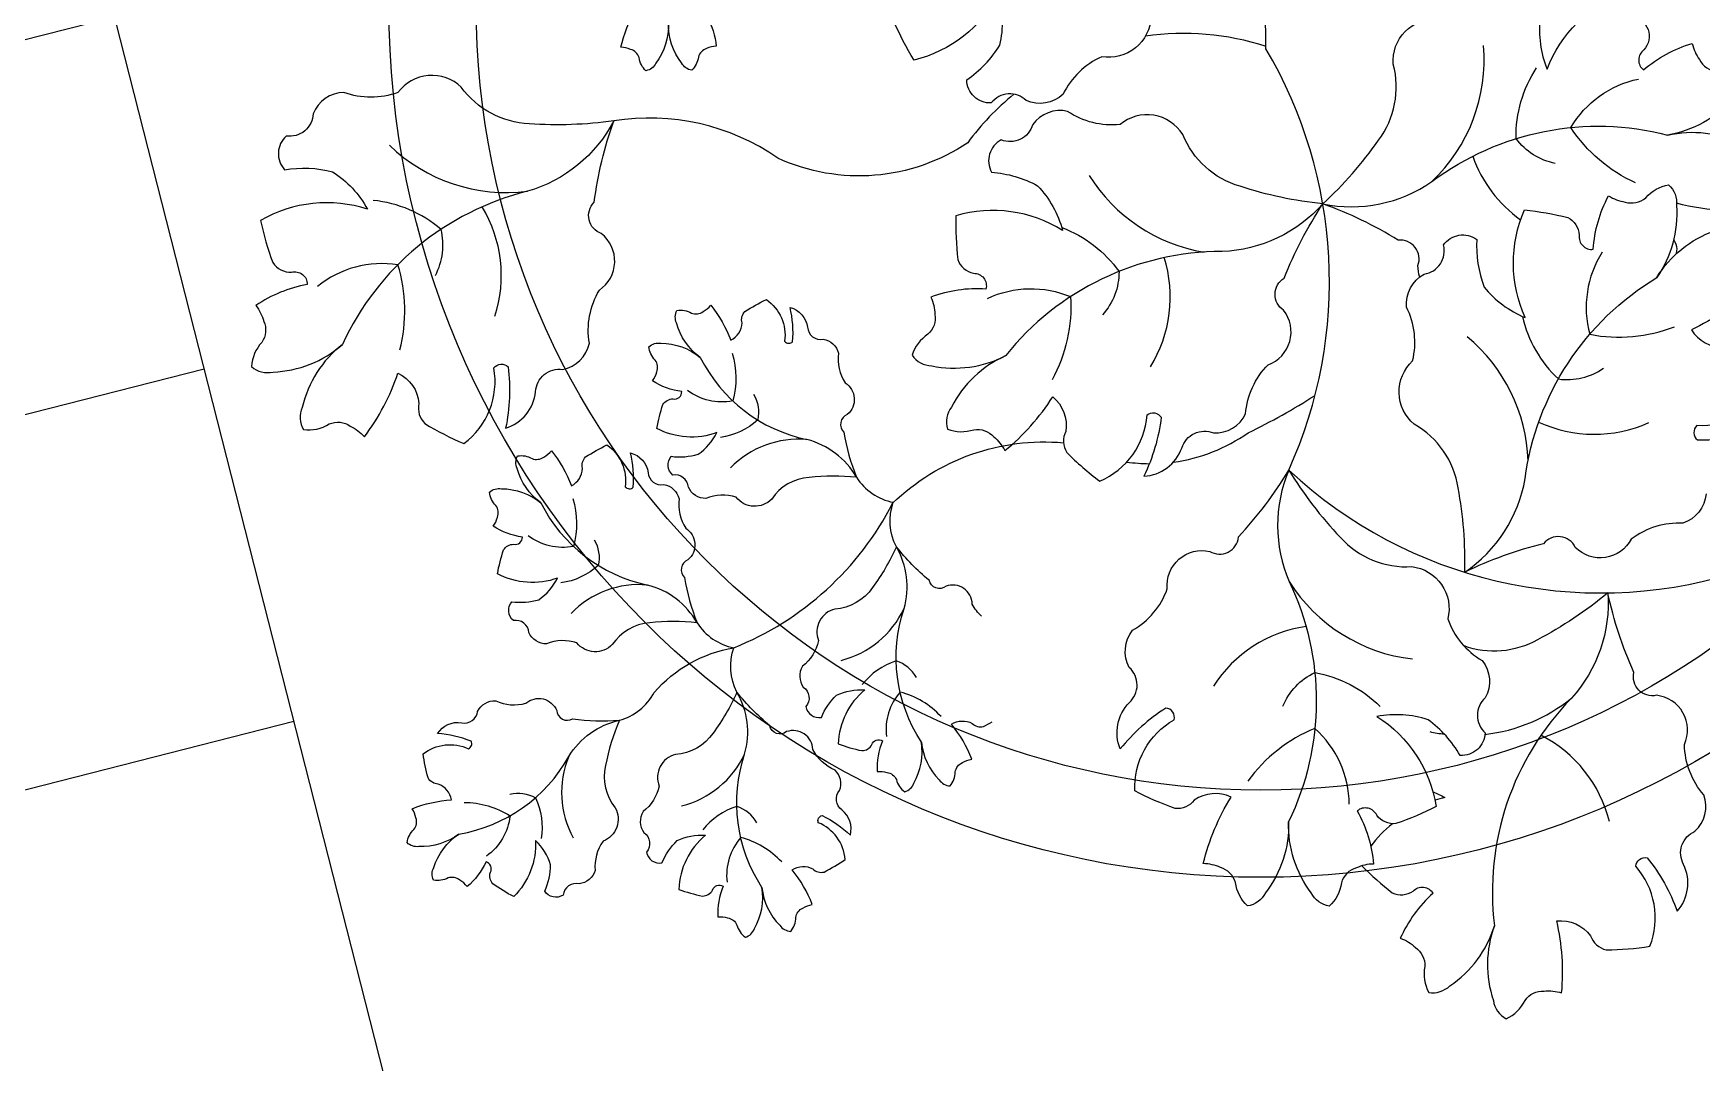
# Model space of a CAD drawing. Header units: millimetres. Extents: x 290.7 to 367.8, y 729.2 to 750.9.
# Drawn here: x 334.6621 to 335.1212, y 743.7769 to 744.0601 of the extents above; entities that cross this region are included whole.
import ezdxf

# ---------------------------------------------------------------- set-up
doc = ezdxf.new("R2010")
doc.units = ezdxf.units.MM
for name, color, linetype in [('LAYOUT', 4, 'Continuous'), ('VEGET', 64, 'Continuous'), ('VEGET-I', 62, 'Continuous')]:
    doc.layers.add(name, color=color, linetype=linetype)

# ---------------------------------------------------------------- blocks, each defined once
blk = doc.blocks.new('VEGET-06')
at = {"layer": 'VEGET'}
for points in [[(-0.03180777200365092, -0.00902002369643462, -0.4530091558014004), (-0.04592417182248276, -0.02050973958513591, 0.1775881189196833), (-0.05703467342145441, -0.03129973477700254, -0.3028472262875391), (-0.06759962357898264, -0.03303684821635322, 0.4445358973400543), (-0.07761720585498733, -0.03377535774879803, -0.4200628682774251), (-0.08465688942645855, -0.02718520995023255, 0.1027662192553072), (-0.07515677379599506, -0.01720025040542961, 0.1249756271620594), (-0.0754177802094338, -0.002509163923602564, -0.2129696122085123), (-0.09973311017424003, -0.02151126336596576, -0.03433418913963757), (-0.1055819926720352, -0.01037878731658992, -0.2633611240476315)], [(-0.159208738946333, -0.009039935299758994, -0.105188829234163), (-0.156458960906428, -0.01752961190629243, 0.1018354407082667), (-0.1592242628284772, -0.01818646435551141, 0.2548810045278109), (-0.1616011657037317, -0.02060463457338724, -0.1744881383592944), (-0.163491156536069, -0.02439295200951364, -0.2361518438993939), (-0.1663985836577506, -0.02231055300502494, -0.172045804718615), (-0.1702008392702039, -0.01093974890514371, -0.1720458047186181), (-0.1737588868773834, -0.02238931792958088, -0.2361518438993874), (-0.1766210844561948, -0.02453345950644792, -0.174488138359288), (-0.1785917131352965, -0.0207864557764923, 0.2548810045278096), (-0.1810198209529403, -0.01841970549247307, 0.1018354407082642), (-0.1837985463534242, -0.01782218142698611, -0.08115707204633878), (-0.1794717012997431, -0.007095593586857518, 0.2683901017028241)], [(0.0452095349652053, -0.08366987342816756, -0.08379440785387525), (0.04471479866049943, -0.08035951947462294, 0.5541101838924969), (0.03906269151126285, -0.07310609099840804, 0.05360560279891149), (0.01743996615818322, -0.06269995545218698, 0.05303807838268959), (0.03340641289229307, -0.04444368127611042, 0.2299676780149515), (0.03764477073703087, -0.02269598158010488, -0.453009155801419), (0.05031626356463281, -0.009630011100716374, 0.1775881189196565), (0.06008466339196428, 0.002388541509086295, -0.3028472262875298), (0.07037298082237076, 0.005352704018708465, 0.4445358973400413), (0.08023482200409315, 0.007260959633796027, -0.4200628682774436), (0.08799880519781578, 0.001541889975105626, 0.1027662192553072), (0.07973526525181374, -0.009488319527180877, 0.1249756271620583), (0.08171741236907426, -0.0240474142507523, -0.2129696122085104), (0.1036364160969034, -0.002324791708934626, -0.03433418913963267), (0.1107505311629522, -0.01269449837257408, -0.263361124047625), (0.1094832869802369, -0.0185695007701181, 0.4961733732722903), (0.1093563893981182, -0.02430175970845383, -0.105188829234163), (0.1233611684807299, -0.01669865950389315, 0.1018354407082667), (0.1254184359496522, -0.02133845419311875, 0.2548810045278109), (0.130440751469675, -0.02472052202063857, -0.1744881383592944)], [(0.1350041043409709, -0.03258474588270222, -0.172045804718615), (0.11628554972875, -0.04297751424403984, -0.1720458047186181), (0.1375489101727476, -0.04548019752638233, -0.2361518438993874)], [(0.1328137595503902, -0.06459835759643795, -0.05521114289692754), (0.118866479975039, -0.0625242699350812, 0.2683901017028241)], [(0.1401747235745532, -0.0871441877160759, -0.08115707204633917), (0.1230916638135842, -0.09875312918560031, 0.2683901017028146), (0.1324260912935804, -0.1037755777038827, -0.263361124047613)], [(0.1452861659589857, -0.1152949071639311, -0.2816703646801013), (0.1246846916527851, -0.1262492984377417, 0.4476480907887236), (0.1248234687736396, -0.1303490955704145, 0.08047336285184782), (0.142219008054286, -0.1276722919160491, -0.2990547326261498)], [(0.1272999156451142, -0.1458022557546519, -0.302847226287535), (0.1206891184248553, -0.1542244345134343, 0.1775881189196651), (0.1058818686553709, -0.1587645442351562, -0.5077713489282355), (0.08981680355344057, -0.1611301392526734, 0.5541101838924959), (0.08067956415862376, -0.1600960231432191, 0.05360560279891149), (0.05811833088452811, -0.1682704137537074, 0.05303807838268965), (0.05623906916987664, -0.1440901047500347, 0.2299676780149539), (0.04366123290436352, -0.1258493768543154, -0.4530091558014004), (0.0431866236636127, -0.1076542934217839, 0.1775881189196833), (0.04142996640631758, -0.09226659062696552, -0.3028472262875391), (0.04650786512480565, -0.08284052678583986, 0.4445358973400543), (0.05204208367339369, -0.07445781982194433, -0.4200628682774251), (0.06155994268929277, -0.07290941659706007, 0.1027662192553072), (0.06366285497985302, -0.08653033337977778, 0.1249756271620594), (0.07545422835165017, -0.09529729752771665, -0.2129696122085123), (0.07526126599483884, -0.06443829851537597, -0.03433418913963757), (0.0876482331652495, -0.06660728302018537, -0.2633611240476315), (0.09096052594546489, -0.07162228825726036, 0.4961733732723008), (0.09496843427819712, -0.07572247926853137, -0.1051888292341653), (0.09933055371807953, -0.06039561123016313, 0.1018354407082685), (0.1040854535372508, -0.06217070894761356, 0.2548810045278082), (0.1100154352766491, -0.0609470453733385, -0.1744881383592801), (0.1165854491916338, -0.05720690341430679, -0.2361518438994192), (0.1188276482824255, -0.06318648912602498, -0.1720458047186142), (0.1131621084435794, -0.08383341575730707, -0.1720458047186181), (0.1298236260919889, -0.07038768220964275, -0.2361518438993757)], [(0.1180316714401739, -0.07298255465575298, -0.1165430605391474), (0.1189120270256536, -0.07564684157437362, -0.004008262913707361), (0.1186909304041412, -0.07709991260509419, -0.2816703646801006)], [(-0.08041901856626321, -0.1808838128817021, -0.08789902130899625), (-0.08306727287225524, -0.1773772046394111, 0.5077713489282268), (-0.09059041302999571, -0.1722690592645773, -0.5541101838924969), (-0.09544927220902277, -0.170563466820103, -0.05360560279891149), (-0.1048319058357281, -0.160943360500748, -0.05303807838268959), (-0.1116727392795154, -0.1726765811239268, -0.2299676780149515), (-0.1224599624349745, -0.1788076697387639, 0.453009155801419), (-0.1271338481279622, -0.1878656044331635, -0.1775881189196565), (-0.1317698887367849, -0.1951956449904317, 0.3028472262875298), (-0.1315070780126968, -0.201185694823117, -0.4445358973400413), (-0.1307599074980432, -0.2067609208715613, 0.4200628682774436), (-0.1263385718263104, -0.2098613360917945, -0.1027662192553072), (-0.1219585660721405, -0.2035064658510803, -0.1249756271620583), (-0.1138768554522995, -0.2019601848426635, 0.2129696122085104), (-0.1214952531969589, -0.2174716650073671, 0.03433418913963267), (-0.1147213483718046, -0.2193971187126769, 0.263361124047625), (-0.1118290722688267, -0.2176759387480756, -0.4961733732722903), (-0.108809043377204, -0.2165855293145418, 0.105188829234163), (-0.1103452882741758, -0.2253761970803483, -0.1018354407082667), (-0.1075153241233098, -0.2256401151830811, -0.2548810045278109), (-0.1048237795435858, -0.2277023475308946, 0.1744881383592944), (-0.1024228718518865, -0.2311893314137254, 0.2361518438993939), (-0.09983502388531829, -0.2287210200509264, 0.172045804718615), (-0.09765930698452063, -0.2169304055805998, 0.1720458047186181), (-0.0925359538794348, -0.2277703127103168, 0.2361518438993874), (-0.08940217688845298, -0.2294933797004832, 0.174488138359288), (-0.08797458305797345, -0.225507731673078, -0.2548810045278096), (-0.08590109169013882, -0.2228248511262532, -0.1018354407082642), (-0.08323315142943688, -0.2218448283584298, 0.08115707204633878), (-0.08901671007585943, -0.2118282558810831, -0.2683901017028241), (-0.08308637612314218, -0.2115710680014224, 0.2633611240475965), (-0.0798497096550852, -0.2124939502804608, 0.01359188383691224), (-0.0773934528558824, -0.2111695015338118, 0.2816703646801006)], [(0.110443480398823, -0.2500769395920335, -0.08047336285184804), (0.1190656674545041, -0.2654206013142346, 0.299054732626132), (0.1208792720443803, -0.2519976869525911, -0.4445358973400594), (0.1241346485755486, -0.2424950623348154, 0.3028472262875131), (0.1266866554707908, -0.2320968415380209, -0.1775881189196616), (0.1211275466148525, -0.2176412699218915, 0.5077713489282268), (0.1130810039103869, -0.2035368200204815, -0.5541101838924969), (0.106631359018281, -0.1969823848311023, -0.05360560279891149), (0.09915043431058557, -0.1741818218069406, -0.05303807838268959), (0.07895813857810996, -0.1876164844806896, -0.2180849490682808), (0.05791312001393667, -0.1893798994057256, 0.453009155801419)], [(0.04903315903927297, -0.2311968332955727, -0.03141369572532032), (0.05240303217278086, -0.2328358022864361, 0.01899843887319681), (0.04963574373033541, -0.2336217109934218, 0.03433418913963267)], [(0.03737194703078384, -0.240326486787457, 0.05910347658363043), (0.0311819335111565, -0.2467511288691577, 0.03433418913963267)], [(0.02865797092382483, -0.2523958899757623, 0.03174146131471042), (0.03734107237496254, -0.2601295388002454, 0.263361124047625), (0.04333151823597881, -0.2596436176379058, -0.4961733732722903), (0.04903092112342122, -0.2602694788518294, 0.105188829234163), (0.03965704384366031, -0.2731563479292021, -0.1018354407082667), (0.04398700900753116, -0.2758042614241099, -0.2548810045278109), (0.04668130472372045, -0.2812266969070203, 0.1744881383592944), (0.04778954627887178, -0.2887050353168696, 0.2361518438993939), (0.05387923783038673, -0.2867818715552719, 0.172045804718615), (0.06663680628558666, -0.2695877339469464, 0.1720458047186181), (0.06632964515721973, -0.2909956664259203, 0.2361518438993874), (0.06999963000768528, -0.2962219570075746, 0.174488138359288), (0.07542186471377388, -0.290953834428433, -0.2548810045278096), (0.08085554124970518, -0.2882822814576906, -0.1018354407082642), (0.08590364059444067, -0.2888083396317915, 0.08115707204633878), (0.0845049971984837, -0.2682014900547536, -0.2683901017028241), (0.09421562607021006, -0.2724512209184322, 0.2633611240475965), (0.09867963967191962, -0.2764754156892586, 0.03433418913963283), (0.111214731911196, -0.275468980387954, 0.2816703646801006), (0.1071307850867411, -0.2524963703903094, -0.447648090788793), (0.110443480398823, -0.2500769395920335, -0.08047336285184804)]]:
    blk.add_lwpolyline(points, format="xyb", dxfattribs=at)
for points in [[(-0.274787563314975, -0.1274027691629511, 0.1744881383592826), (-0.2674056470320343, -0.1257714945973314, -0.2548810045278165), (-0.2613789213604969, -0.126355115752399, -0.1018354407082663), (-0.2573610733415288, -0.1294562351459927, 0.08115707204633889), (-0.2477186019119992, -0.1111909347769746, -0.268390101702822), (-0.2416917790259197, -0.1199106785460264, 0.2633611240476109), (-0.2400096538265899, -0.1256806019253771, 0.034334189139633), (-0.2288171031791748, -0.1314136865635041, 0.2816703646800977), (-0.2202154021420784, -0.1097242842887249, -0.4476480907887908), (-0.2161255100036934, -0.1094074595505647, -0.0804733628518486), (-0.2168562999278958, -0.126992567191837, 0.2990547326261485), (-0.2082575332929233, -0.1165271477580188, -0.4445358973400563), (-0.2004930192847354, -0.110154575812353, 0.3028472262875256), (-0.1928560732569524, -0.1026503909598206, -0.1775881189196615), (-0.1899863843295844, -0.08743092554603749, 0.5077713489282397), (-0.1894173078052859, -0.07120260128178657, -0.5541101838924329), (-0.1914585365901749, -0.06223644687012353, -0.0536056027989116), (-0.1858370566398975, -0.03890773340646181, -0.05303807838268965), (-0.2100766056391326, -0.0397221242333563, -0.229967678014949), (-0.2295998995619835, -0.0292451440534709, 0.4530091558014059), (-0.2477353524535078, -0.03079164444710081, -0.1775881189196614), (-0.2632229513244813, -0.03075261582882582, 0.3028472262875249), (-0.2720276155250803, -0.03684471097310293, -0.4445358973400437), (-0.2797447463844094, -0.04327458206714763, 0.420062868277418), (-0.2802278834000322, -0.05290545800952806, -0.1027662192553043), (-0.2664577622203517, -0.05348457526916039, -0.1249756271620578), (-0.2564370073803746, -0.06423076616647538, 0.2129696122085104), (-0.2871269924817152, -0.06746184477809081, 0.03433418913963278), (-0.2835974414102367, -0.07953179584247749, 0.2633611240475967), (-0.2782459852247268, -0.08226739041850006, -0.4961733732722993), (-0.2737265413513832, -0.08579577852189235, 0.1051888292341508), (-0.2884749920647502, -0.0918310226286918, -0.1018354407082692), (-0.2861834388001094, -0.09635968996381106, -0.2548810045278139), (-0.2867418038612461, -0.1023888080113453, 0.1744881383592873), (-0.2897301274932271, -0.1093331342268495, 0.2361518438993992), (-0.2835387365842932, -0.1108982478518969, 0.1720458047186156), (-0.2636476291132421, -0.1029775304249094, 0.1720458047186174), (-0.2751623156397294, -0.1210276250279811, 0.2361518438993921)], [(-0.09469732504954553, -0.1091055623835553, 0.1720458047186142), (-0.07348576275531116, -0.1061963449594163, 0.1720458047186181), (-0.08900019878791365, -0.1209508763167095, 0.2361518438993757), (-0.0901682498262586, -0.1272292964060595, 0.1744881383592802), (-0.08261063444790029, -0.1274195449529474, -0.2548810045278265), (-0.07690070405591332, -0.1294341741722489, -0.1018354407082649), (-0.07374570446719986, -0.1334098529560626, 0.08115707204633917), (-0.05999692426046721, -0.1179965633763933, -0.2683901017028146), (-0.0562418531377471, -0.1279089781357472, 0.263361124047613), (-0.0559954099374611, -0.1339140448913145, 0.034334189139631), (-0.04650831243170828, -0.1421685243042896, 0.2816703646801013), (-0.03294706585091234, -0.1231813701482896, -0.4476480907887236), (-0.02890086661183311, -0.1238565496325839, -0.08047336285184782), (-0.03383560973816202, -0.1407508793010157, 0.2990547326261498), (-0.02297411859553833, -0.1326581787797325, -0.4445358973400735), (-0.01390587180470426, -0.1283379645342828, 0.302847226287535), (-0.004689550893985484, -0.1228886376214531, -0.1775881189196651), (0.001753010558745771, -0.1088045812473482, 0.5077713489282355), (0.006204769005975663, -0.09318842924873749, -0.5541101838924959), (0.006377735507589577, -0.08399448436771184, -0.05360560279891149), (0.01743996615818233, -0.06269995545218787, -0.05303807838268965), (-0.006285129792717115, -0.05766619043721732, -0.2299676780149539), (-0.02271904165060334, -0.04280507808534484, 0.4530091558014004), (-0.04069478236801238, -0.03994867112752232, -0.1775881189196833), (-0.05571926998972998, -0.03618941405649156, 0.3028472262875391), (-0.06572980097090309, -0.03998744043965541, -0.4445358973400543), (-0.0747658206585955, -0.04437466042384575, 0.4200628682774251), (-0.07754891750506232, -0.05360729627372951, -0.1027662192553072), (-0.06432136428369084, -0.05747814241886662, -0.1249756271620594), (-0.0571762859219529, -0.07031730133092129, 0.2129696122085123), (-0.08774352591520174, -0.06607950783547256, 0.03433418913963757), (-0.08721755544309229, -0.07864393398732705, 0.2633611240476315), (-0.08268018924720799, -0.08258523694373654, -0.4961733732723008), (-0.07914095328453197, -0.08709619076005737, 0.1051888292341653), (-0.09490747804966837, -0.08941085417050498, -0.1018354407082685), (-0.09377121100005326, -0.09435746325034966, -0.2548810045278082), (-0.09576189888408049, -0.1000757844831055, 0.1744881383592801), (-0.1003312628075088, -0.1060986291641575, 0.2361518438994192)], [(-0.1345719074660705, -0.1021866310152761, 0.08047336285184804), (-0.1353190279155951, -0.09235882844735865, -0.299054732626132), (-0.130305332918895, -0.09805067415116486, 0.4445358973400594), (-0.12583723956197, -0.1014679173416653, -0.3028472262875131), (-0.121418783954133, -0.1055209429419186, 0.1775881189196616), (-0.1195200719186795, -0.1139836410757473, -0.5077713489282268), (-0.1188895452634524, -0.1230552023052445, 0.5541101838924969), (-0.1198595617783917, -0.1281125361946565, 0.05360560279891149), (-0.1162648340103685, -0.1410608253342494, 0.05303807838268959), (-0.1298466366430544, -0.141071103688633, 0.2299676780149515), (-0.1405717877313313, -0.1473101392825562, -0.453009155801419), (-0.150751388746392, -0.1467933109035231, 0.1775881189196565), (-0.1594185798819572, -0.1471129433759026, -0.3028472262875298), (-0.1644634210071159, -0.1438726741746379, 0.4445358973400413), (-0.1689060971710044, -0.1404224513163239, -0.4200628682774436), (-0.1693616729900027, -0.1350416303442836, 0.1027662192553072), (-0.1616660868801096, -0.1344527495345433, 0.1249756271620583), (-0.1562643963378738, -0.1282457558350316, -0.2129696122085104), (-0.1735027804392937, -0.1270275133846903, -0.03433418913963267), (-0.1717594734245855, -0.1202044613400384, -0.263361124047625), (-0.1688170238567528, -0.1185705359845954, 0.4961733732722903), (-0.1663554699796306, -0.1165089056227204, -0.105188829234163), (-0.1747257758813001, -0.1134147389716258, 0.1018354407082667), (-0.1735303380917417, -0.1108361195054348, 0.2548810045278109), (-0.173958763622184, -0.1074725401551166, -0.1744881383592944), (-0.1757647608664934, -0.1036434686884649, -0.2361518438993939), (-0.172329719651386, -0.1026484762602085, -0.172045804718615), (-0.161044970880412, -0.1066990044722269, -0.1720458047186181), (-0.1678364533061307, -0.09681831117259065, -0.2361518438993874), (-0.1677492944544943, -0.09324312986021255, -0.174488138359288), (-0.1635864932572817, -0.09401416846863508, 0.2548810045278096), (-0.1602247384616264, -0.09357165386447441, 0.1018354407082642), (-0.158035697291262, -0.0917587973851619, -0.08115707204633878), (-0.1522878992484769, -0.1017959330557572, 0.2683901017028241), (-0.1490825281437838, -0.09679987436140536, -0.2633611240475965), (-0.1482520352183636, -0.09353827919535185, -0.03433418913963283), (-0.1420981359414233, -0.09011443891857951, -0.2816703646801006), (-0.1368669884127494, -0.1020879525773175, 0.447648090788793)], [(-0.180271644446953, -0.1438686348093325, 0.08047336285184804), (-0.1810187648964776, -0.1340408322414159, -0.299054732626132), (-0.1760050698997775, -0.139732677945223, 0.4445358973400594), (-0.1715369765428525, -0.1431499211357234, -0.3028472262875131), (-0.1671185209350119, -0.1472029467359768, 0.1775881189196616), (-0.1652198088995602, -0.1556656448698064, -0.5077713489282268), (-0.1645892822443313, -0.1647372060993026, 0.5541101838924969), (-0.1655592987592724, -0.1697945399887146, 0.05360560279891149), (-0.1619645709912492, -0.1827428291283058, 0.05303807838268959), (-0.1755463736239369, -0.182753107482692, 0.2299676780149515), (-0.1862715247122138, -0.1889921430766144, -0.453009155801419), (-0.196451125727271, -0.1884753146975813, 0.1775881189196565), (-0.2051183168628397, -0.1887949471699599, -0.3028472262875298), (-0.2101631579879966, -0.1855546779686961, 0.4445358973400413), (-0.2146058341518851, -0.1821044551103812, -0.4200628682774436), (-0.2150614099708852, -0.1767236341383418, 0.1027662192553072), (-0.2073658238609921, -0.1761347533286006, 0.1249756271620583), (-0.2019641333187563, -0.1699277596290889, -0.2129696122085104), (-0.2192025174201744, -0.1687095171787476, -0.03433418913963267), (-0.2174592104054645, -0.1618864651340957, -0.263361124047625), (-0.2145167608376335, -0.1602525397786536, 0.4961733732722903), (-0.2120552069605131, -0.1581909094167777, -0.105188829234163), (-0.2204255128621808, -0.1550967427656831, 0.1018354407082667), (-0.2192300750726224, -0.1525181232994921, 0.2548810045278109), (-0.2196585006030647, -0.1491545439491748, -0.1744881383592944), (-0.2214644978473741, -0.145325472482523, -0.2361518438993939), (-0.2180294566322667, -0.1443304800542666, -0.172045804718615), (-0.2067447078612927, -0.1483810082662842, -0.1720458047186181), (-0.2135361902870132, -0.1385003149666488, -0.2361518438993874), (-0.213449031435375, -0.1349251336542698, -0.174488138359288), (-0.2092862302381606, -0.1356961722626924, 0.2548810045278096), (-0.2059244754425054, -0.1352536576585317, 0.1018354407082642), (-0.2037354342721409, -0.1334408011792201, -0.08115707204633878), (-0.1979876362293576, -0.1434779368498154, 0.2683901017028241), (-0.1947822651246645, -0.1384818781554635, -0.2633611240475965), (-0.1939517721992425, -0.13522028298941, -0.03433418913963283), (-0.187797872922304, -0.1317964427126377, -0.2816703646801006), (-0.1825667253936283, -0.1437699563713748, 0.447648090788793)], [(-0.004166598709208102, -0.2639100467615085, -0.1744881383592826), (-0.007595902225254747, -0.2571725678478769, 0.2548810045278165), (-0.01187497762468226, -0.2528886969699675, 0.1018354407082663), (-0.01682229434475602, -0.2517555149598083, -0.08115707204633889), (-0.008840655682060827, -0.2327057932532339, 0.268390101702822), (-0.01940353850987364, -0.233590118908185, -0.2633611240476109), (-0.02492833368976655, -0.2359561703045019, -0.034334189139633), (-0.03646594098214173, -0.230953664189582, -0.2816703646800977), (-0.02517865282347742, -0.2105326809176615, 0.4476480907887908), (-0.02753196388752777, -0.2071726924274797, 0.0804733628518486), (-0.04064919777541753, -0.218907607842552, -0.2990547326261485), (-0.03802862854345967, -0.2056186497017132, 0.4445358973400563), (-0.03803913673604242, -0.195573887854664, -0.3028472262875256), (-0.03709463551563452, -0.1849088209361254, 0.1775881189196615), (-0.02716313349902144, -0.1730246924567131, -0.5077713489282397), (-0.01499105534047196, -0.1622765358790312, 0.5541101838924329), (-0.006769613510188677, -0.1581575027258166, 0.0536056027989116), (0.007676870725061846, -0.1389968920376985, 0.05303807838268965), (0.02244547167905431, -0.158235067470077, 0.229967678014949), (0.04293881631063279, -0.1666581871474362, -0.4530091558014059), (0.0532645126179041, -0.1816470600476299, 0.1775881189196614), (0.06313277141124374, -0.193583756006265, -0.3028472262875249), (0.0640206291645935, -0.2042536877559087, 0.4445358973400437), (0.06395678470939004, -0.2142982522000034, -0.420062868277418), (0.05682550185134971, -0.2207891687448358, 0.1027662192553043), (0.04763110354362077, -0.2105220048782996, 0.1249756271620578), (0.03296609429657948, -0.2096089604387315, -0.2129696122085104), (0.04996570321980265, -0.2353641220762057, -0.03433418913963278), (0.03840169590589504, -0.240305294437781, -0.2633611240475967), (0.03288954204433914, -0.2379099404354887, 0.4961733732722993), (0.02729360782257118, -0.2366607744264497, -0.1051888292341508), (0.03200101722852366, -0.2518851386679559, 0.1018354407082692), (0.02704775320045094, -0.2529920350791262, 0.2548810045278139), (0.02274599131443189, -0.2572531242179004, -0.1744881383592873), (0.01928096098484033, -0.2639722989835853, -0.2361518438993992), (0.01413925309217134, -0.2601847216585655, -0.1720458047186156), (0.007621299177486662, -0.2397908451818109, -0.1720458047186174), (0.0009951482533239187, -0.2601498246482121, -0.2361518438993921)], [(-0.2267659836803064, -0.2166918381919691, 0.08047336285184804), (-0.2363759506987533, -0.2145026771233329, -0.299054732626132), (-0.2294571280106679, -0.2113939575080019, 0.4445358973400594), (-0.2248725744060218, -0.2081346205331958, -0.3028472262875131), (-0.2196952693068885, -0.2051105044002997, 0.1775881189196616), (-0.2110493370932387, -0.2057962326663505, -0.5077713489282268), (-0.2021963071855017, -0.2078734058551301, 0.5541101838924969), (-0.1976511579349909, -0.2102939794232821, 0.05360560279891149), (-0.1842188130737759, -0.2106843265739524, 0.05303807838268959), (-0.1882207977746981, -0.2236631395725048, 0.2299676780149515), (-0.1854281547994345, -0.2357526216218444, -0.453009155801419), (-0.1889287813009686, -0.2453253434132634, 0.1775881189196565), (-0.1911835332624969, -0.2537002141997204, -0.3028472262875298), (-0.1957693697777279, -0.2575628389459661, 0.4445358973400413), (-0.2003779237316108, -0.2607881512910524, -0.4200628682774436), (-0.2056532186149811, -0.2596340076459649, 0.1027662192553072), (-0.2039426945385125, -0.2521078576629598, 0.1249756271620583), (-0.2082771736526885, -0.2451137657055558, -0.2129696122085104), (-0.2145329461997827, -0.2612231204702544, -0.03433418913963267), (-0.2205366113230189, -0.2575422016121998, -0.263361124047625), (-0.2212284869920511, -0.2542484151004478, 0.4961733732722903), (-0.2224710306716, -0.2512877306452266, -0.105188829234163), (-0.2278995624113902, -0.2583705924469522, 0.1018354407082667), (-0.2300100133755718, -0.2564668207726406, 0.2548810045278109), (-0.2333500571191758, -0.2558825928446726, -0.1744881383592944), (-0.2375417308342209, -0.2564769713518507, -0.2361518438993939), (-0.2374776808877472, -0.2529013013885946, -0.172045804718615), (-0.2302745902189871, -0.2433165312589578, -0.1720458047186181), (-0.2417204767520085, -0.2468864073203267, -0.2361518438993874), (-0.2451103869364539, -0.2457470974313205, -0.174488138359288), (-0.2431441406267547, -0.2419977921899727, 0.2548810045278096), (-0.2425739120507062, -0.238655329946047, 0.1018354407082642), (-0.2436592772769037, -0.236028481608991, -0.08115707204633878), (-0.2323722132784232, -0.2335019303815722, 0.2683901017028241), (-0.2361985405156366, -0.2289638441913429, -0.2633611240475965), (-0.2390692902456903, -0.2272069954460614, -0.03433418913963283), (-0.2405226133396825, -0.2203163488482431, -0.2816703646801006), (-0.2275381820104814, -0.2188553639544191, 0.447648090788793)], [(-0.1261425772806222, -0.238002269257553, -0.08047336285184804), (-0.1180244871262941, -0.2435915898357859, 0.299054732626132), (-0.1204217974306632, -0.2363952610258684, -0.4445358973400594), (-0.121127679079474, -0.2308146570830054, 0.3028472262875131), (-0.1224080194557766, -0.2249571409715845, -0.1775881189196616), (-0.1287670098531359, -0.2190592084334684, 0.5077713489282268), (-0.1362901500108782, -0.2139510630586354, -0.5541101838924969), (-0.1411490091899035, -0.2122454706141621, -0.05360560279891149), (-0.1505316428166088, -0.202625364294807, -0.05303807838268959), (-0.1573724762603961, -0.214358584917985, -0.2299676780149515), (-0.1681596994158552, -0.2204896735328212, 0.453009155801419), (-0.1728335851088429, -0.2295476082272199, -0.1775881189196565), (-0.1774696257176656, -0.236877648784489, 0.3028472262875298), (-0.1772068149935775, -0.2428676986171743, -0.4445358973400413), (-0.1764596444789239, -0.2484429246656195, 0.4200628682774436), (-0.1720383088071928, -0.2515433398858526, -0.1027662192553072), (-0.1676583030530212, -0.2451884696451376, -0.1249756271620583), (-0.1595765924331802, -0.2436421886367217, 0.2129696122085104), (-0.1671949901778413, -0.2591536688014244, 0.03433418913963267), (-0.1604210853526853, -0.2610791225067342, 0.263361124047625), (-0.1575288092497074, -0.2593579425421328, -0.4961733732722903), (-0.1545087803580847, -0.2582675331086, 0.105188829234163), (-0.1560450252550583, -0.2670582008744065, -0.1018354407082667), (-0.1532150611041905, -0.2673221189771393, -0.2548810045278109), (-0.1505235165244683, -0.2693843513249519, 0.1744881383592944), (-0.148122608832769, -0.2728713352077836, 0.2361518438993939), (-0.1455347608661972, -0.2704030238449846, 0.172045804718615), (-0.1433590439654031, -0.2586124093746571, 0.1720458047186181), (-0.1382356908603173, -0.269452316504375, 0.2361518438993874), (-0.1351019138693355, -0.2711753834945405, 0.174488138359288), (-0.1336743200388542, -0.2671897354671362, -0.2548810045278096), (-0.1316008286710177, -0.2645068549203113, -0.1018354407082642), (-0.1289328884103176, -0.2635268321524871, 0.08115707204633878), (-0.1347164470567401, -0.2535102596751413, -0.2683901017028241), (-0.1287861131040211, -0.2532530717954806, 0.2633611240475965), (-0.1255494466359677, -0.2541759540745181, 0.03433418913963283), (-0.1194947637156973, -0.250579570712504, 0.2816703646801006), (-0.1272117691178485, -0.2400354841505532, -0.447648090788793)]]:
    blk.add_lwpolyline(points, format="xyb", close=True, dxfattribs=at)
at = {"layer": 'VEGET-I'}
for points in [[(0.001147139703146394, -0.01754822715894022, 0.1141174530393284), (-0.03344627324557425, -0.01466908408356371, -0.2620553651360283)], [(0.08409515616209884, -0.05108564229990531, -0.1876286218963192), (0.07286044786140256, -0.0439975183666661, -0.1520058651265381), (0.07871026492858046, -0.02371657984353082)], [(0.1071231023707222, -0.05670558062956044, -0.1413864367129372), (0.08855142471662969, -0.04082583648923865, -0.210122964771746), (0.1079307333054489, -0.02691898760953926, -0.210122964771746)], [(-0.07112836052630911, -0.03125911231101686, 0.0624996626209866), (-0.08435478908312799, -0.04515500191579225, -0.2620553651360283), (-0.1388069690131424, -0.04957978517628625, 0.1928727074293483), (-0.1858370566398975, -0.03890773340646181)], [(-0.1858370566398975, -0.03890773340646181, -0.2043996860364353), (-0.2105776140400879, -0.0590916351660562, 0.2279428046577944), (-0.2636476291132421, -0.1029775304249094, 0.2279428046577944)], [(0.01743996615818322, -0.06269995545218698, 0.2043996860364329), (0.04872346755839363, -0.05631030672505499, -0.2279428046577942), (0.11628554972875, -0.04297751424403984, -0.2279428046577942)], [(-0.2370024836242814, -0.08317855569341237, 0.1876286218963192), (-0.2353837228210365, -0.06999372406928472, 0.152005865126538), (-0.2547906626860925, -0.0616926691861579)], [(0.01743996615818233, -0.06269995545218787, -0.2043996860364367), (-0.01142558096418966, -0.07634785858927184, 0.2279428046577933), (-0.07348576275531116, -0.1061963449594163)], [(-0.05740817020304867, -0.06949083765549258, -0.1487400713347152), (-0.04099033377748107, -0.08205558841075078, -0.1876286218963192), (-0.04572973167034888, -0.09446519271982456, -0.1876286218963192)], [(0.09756449193060224, -0.07649766174529038, 0.2101229647717458), (0.09394818417602657, -0.1000747770346466, 0.1413864367129372), (0.11828714247679, -0.09790946096459141)], [(0.05811833088452811, -0.1682704137537074, 0.2043996860364367), (0.07543348812973694, -0.1414437404547932, -0.2279428046577933), (0.1131621084435794, -0.08383341575730707)], [(-0.07871288162618395, -0.0897714809989294, -0.2101229647717458), (-0.05486514470960202, -0.08927803282445002, -0.1413864367129372), (-0.06020329756557175, -0.1131228982871839)], [(0.07466530754770595, -0.09495904245868392, 0.1487400713347152), (0.08496871840546927, -0.1128827150492722, 0.1876286218963192), (0.09789264093825789, -0.1098114941420114, 0.1876286218963192)], [(-0.1518812260135993, -0.1054933370742175, -0.1413864367129372), (-0.1517180464968577, -0.1191760128832176, -0.210122964771746), (-0.1647269169297081, -0.1161437639413379, -0.210122964771746)], [(-0.1457518005533496, -0.1172675707959785, -0.1876286218963192), (-0.144592316348672, -0.1246155981611867, -0.1520058651265381), (-0.1552941854011793, -0.12963459684231)], [(-0.02540984234623789, -0.136704284967835, 0.1197327725187678), (-0.003990328584840164, -0.1283043796038656, 0.03023788206227329), (0.01520549078679423, -0.1175895907423357, -0.1841083703680773)], [(-0.1514126777974374, -0.1899036105610143, 0.1802530025354734), (-0.1058247562827974, -0.1484112859036006, -0.2173875366482725), (-0.05689737497786851, -0.1311507704732477, 0.2835782542006574)], [(-0.03874881210846759, -0.1366789118317779, 0.03334307076131927), (-0.03227408948120924, -0.1371494310282833, 0.03023788206227329)], [(0.007676870725061846, -0.1389968920376985, 0.2043996860364353), (0.007804132221743032, -0.1709260147194209, -0.2279428046577944), (0.007621299177486662, -0.2397908451818109, -0.2279428046577944)], [(-0.1975809629944782, -0.1471753408682748, -0.1413864367129372), (-0.1974177834777384, -0.1608580166772748, -0.210122964771746), (-0.2104266539105888, -0.1578257677353951, -0.210122964771746)], [(-0.09765930698452063, -0.2169304055805998, -0.2279428046577942), (-0.1026402699814719, -0.1786889867353434, 0.2043996860364329), (-0.1048319058357281, -0.160943360500748, -0.2049975904848279), (-0.1057129408165567, -0.1482216067669571, -0.2049975904848279)], [(-0.1914515375342321, -0.1589495745900358, -0.1876286218963192), (-0.1902920533295509, -0.1662976019552449, -0.1520058651265381), (-0.2009939223820583, -0.1713166006363682)], [(0.09915043431058557, -0.1741818218069406, -0.2043996860364329), (0.08871379615506125, -0.204357335965339, 0.2279428046577942), (0.06663680628558666, -0.2695877339469464, 0.2279428046577942)], [(-0.2302745902189871, -0.2433165312589596, 0.2279428046577928), (-0.1987612490414046, -0.221087598862181, -0.2043996860364349), (-0.1842188130737741, -0.2106843265739506, 0.2049975904848281), (-0.1742607214768919, -0.2027184209475479, -0.1730102318134612), (-0.1514126777974374, -0.1899036105610143, -0.1730102318134612)], [(-0.1433590439654031, -0.2586124093746571, -0.2279428046577942), (-0.1483400069623526, -0.2203709905294016, 0.2043996860364329), (-0.1505316428166088, -0.202625364294807, -0.2049975904848279), (-0.1514126777974374, -0.1899036105610143, -0.2049975904848279)], [(-0.09910063151515036, -0.1983967001661524, 0.1876286218963192), (-0.1048680897200134, -0.1936983668833925, 0.1520058651265381), (-0.1145891560293402, -0.2004230392759947)], [(0.005986905514060226, -0.2066352734645367, -0.1876286218963192), (0.01514162659202611, -0.1970097213515745, -0.152005865126538), (0.03388053471563879, -0.2067251806527786)], [(-0.09200771233021587, -0.2096169021983529, 0.1413864367129372), (-0.1037512022569809, -0.2025931788845527, 0.210122964771746), (-0.1076742625661504, -0.2153616886407788, 0.210122964771746)], [(-0.2287196654733323, -0.2342055454234933, -0.1413864367129372), (-0.2155993162258261, -0.2380912474800514, -0.210122964771746), (-0.2223388361926881, -0.2496239884465545, -0.210122964771746)], [(-0.2156602880271192, -0.2318275006542123, -0.1876286218963192), (-0.2082976432566968, -0.2328902196976799, -0.1520058651265381), (-0.2066637215739116, -0.2445970830227839)], [(-0.1448003684960311, -0.2400787039602097, 0.1876286218963192), (-0.1505678267008941, -0.2353803706774507, 0.1520058651265381), (-0.1602888930102209, -0.2421050430700529)], [(-0.1377074493110966, -0.2512989059924093, 0.1413864367129372), (-0.1494509392378616, -0.2442751826786109, 0.210122964771746), (-0.1533739995470311, -0.257043692434836, 0.210122964771746)]]:
    blk.add_lwpolyline(points, format="xyb", dxfattribs=at)
for centre, radius, start, end in [((-0.1300599812104579, -0.01731371884152466), 0.1312073304834304, 359.5821735404675, 54.45095799120632), ((-0.1118711237582053, -0.08492619213824337), 0.1312073304834304, 335.6631018363223, 30.53188628705933), ((0.01538190897195957, -0.02131550910105329), 0.04833523962615141, 313.6141323447489, 4.746641409419181), ((-0.2165837938985469, -0.01113101388958437), 0.04833523962615141, 226.0055660181354, 277.1380750828058), ((0.09638106030716909, -0.03622562295836396), 0.03819184389933927, 199.6128700170284, 234.4005470104001), ((-0.008626916371717641, -0.02884676976525036), 0.04833523962615141, 212.1024550352078, 260.4901109255431), ((-0.2562833259788988, -0.08329139890008008), 0.03819184389933927, 342.2726280196241, 31.13933741052622), ((-0.2522211394646021, -0.1094344341644673), 0.02963262972257164, 81.35543052559501, 128.821537482239), ((-0.2898252469503282, -0.09330199600228095), 0.04406990546715955, 345.1893495015025, 17.37937132104724), ((-0.06450213994943965, -0.08935407017108332), 0.03819184389933927, 328.3695170366965, 17.23622642759854), ((0.02797556881537844, -0.137989488390958), 0.04833523962615141, 1.975074499317451, 50.36273038965268), ((-0.1212945316416514, -0.08670897929110222), 0.04449380323614033, 206.6972816068429, 258.0603523777215), ((0.09528725064955257, -0.09053096438402353), 0.03819184389933927, 245.228958997262, 294.095668388164), ((-0.1329387750881219, -0.15719780266818), 0.02706773419064479, 84.8295620882902, 135.9620711529594), ((-0.136063849401924, -0.1523334171121942), 0.0227831590405553, 29.65507171034659, 75.86352789572777), ((-0.1026231102220327, -0.1323136805383527), 0.01620522045507504, 212.6682055185942, 259.0081804686735), ((0.09710903418785666, -0.04299037293115671), 0.1312073304834304, 227.030456244267, 286.80208358854), ((-0.1669942686225339, -0.1283909830851604), 0.04449380323614033, 206.6972816068429, 258.0603523777215), ((-0.1786385120690044, -0.1988798064622372), 0.02706773419064479, 84.8295620882902, 135.9620711529594), ((-0.1817635863828047, -0.1940154209062515), 0.0227831590405553, 29.65507171034659, 75.86352789572777), ((0.04866068406732893, -0.1450989444053787), 0.04833523962615141, 212.2986277219007, 263.431136786571), ((-0.1271660311012424, -0.1672369443100292), 0.02706773419064479, 283.837770212916, 334.9702792775897), ((-0.1483228472029134, -0.17399568433241), 0.01620522045507504, 212.6682055185942, 259.0081804686735), ((0.01814743417403797, -0.2215980659245949), 0.03819184389933927, 98.2973653941803, 147.1640747850823), ((0.05839319762641182, -0.1667148507314726), 0.04833523962615141, 276.573714784683, 308.8510530801117), ((0.03172266122469125, -0.2538623763514343), 0.04406990546715955, 112.0573314836593, 144.247353303204), ((-0.004623937009007761, -0.2350674499697503), 0.02963262972257164, 0.6151653224675493, 48.08127227911147), ((0.05839319762641182, -0.1667148507314726), 0.04833523962615141, 257.7185440154414, 262.733023554714), ((0.06255326290989416, -0.2489697464465568), 0.03819184389933927, 13.98560601693002, 62.85231540783205), ((-0.1737270372760777, -0.2313808236000456), 0.02706773419064479, 157.6491857757403, 208.7816948404094), ((-0.1728657680821248, -0.2089189481040865), 0.02706773419064479, 283.837770212916, 334.9702792775897)]:
    blk.add_arc(centre, radius, start, end, dxfattribs=at)

msp = doc.modelspace()

# ---------------------------------------------------------------- hatches: boundary and pattern name
at = {"layer": 'LAYOUT'}
h = msp.add_hatch(dxfattribs=at)
h.set_pattern_fill('_USER', color=33, scale=0.1, angle=194.2817122114287, style=0, pattern_type=0)
h.set_pattern_definition([(194.2817122114287, (230.38924802694, -49.48908140568314), (0.02466897076473738, -0.09690945197145906), [])])
h.paths.add_polyline_path([(334.7827219039858, 743.6786335830269), (334.6618439472385, 744.153489897687), (333.3826391812154, 743.8278594835926), (333.5035171379626, 743.3530031689323)])

# ---------------------------------------------------------------- linework, layer by layer
at = {"layer": 'LAYOUT', "color": 37}
msp.add_lwpolyline([(333.5035171379625, 743.3530031689323), (334.7827219039858, 743.6786335830268), (334.6618439472385, 744.153489897687), (333.3826391812153, 743.8278594835924)], close=True, dxfattribs=at)
at = {"layer": 'VEGET', "color": 37}
msp.add_circle((334.9999438763323, 744.0678987787855), 0.24, dxfattribs=at)
at = {"layer": 'VEGET', "color": 35}
msp.add_circle((334.9999438763323, 744.0678987787855), 0.216, dxfattribs=at)

# ---------------------------------------------------------------- block references
at = {"layer": 'VEGET', "xscale": 0.96, "yscale": 0.96, "zscale": 0.96}
msp.add_blockref('VEGET-06', (335.0002395920853, 744.0733673583773), dxfattribs=at)

doc.saveas('drawing.dxf')
